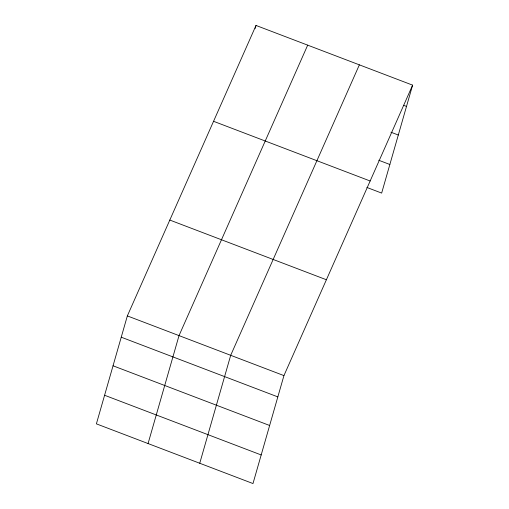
<?xml version="1.0" encoding="UTF-8"?>
<svg xmlns="http://www.w3.org/2000/svg" width="509" height="509" viewBox="0 0 509 509"><rect width="100%" height="100%" fill="white"/><g stroke="black" fill="none" stroke-linecap="round" stroke-linejoin="round"><path stroke-width="0.76" d="M127.345 315.911L96.392 423.857L252.986 483.55L283.939 375.604L412.608 85.143L256.014 25.45L127.345 315.911L283.939 375.604M255.143 28.491L256.014 25.45M148.068 443.555L179.022 335.609L307.69 45.148M199.744 463.254L230.698 355.307L359.367 64.847M412.608 85.143L381.655 193.089L366.868 187.446M403.548 105.299L406.506 106.426M390.912 132.206L398.305 135.025M378.76 160.259L389.856 164.49M213.551 121.301L370.145 180.994M169.809 220.06L326.403 279.753M121.244 337.2L277.838 396.893M113.043 365.793L269.636 425.486M104.593 395.258L261.187 454.951"/></g></svg>
